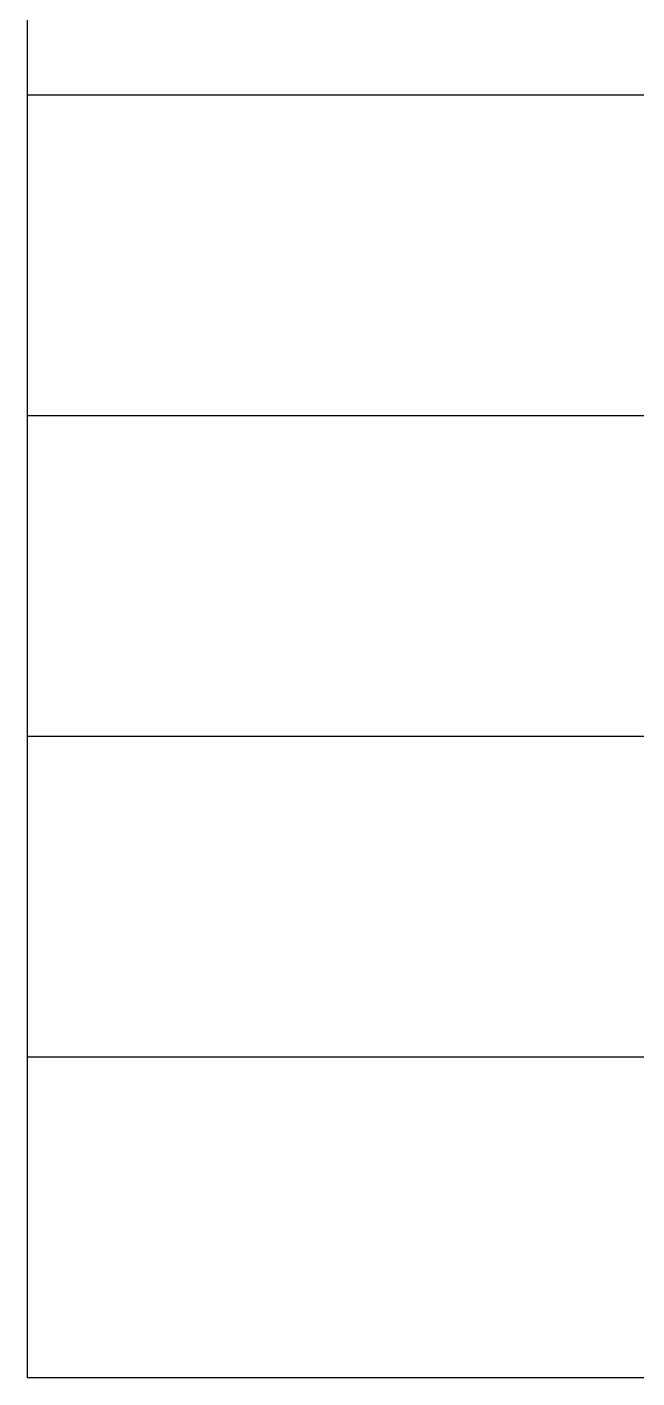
# Model space of a CAD drawing. Header units: millimetres. Extents: x 0 to 6044, y -1712 to 410.
# Drawn here: x 25 to 571, y -1712 to -503 of the extents above; entities that cross this region are included whole.
import ezdxf

# ---------------------------------------------------------------- set-up
doc = ezdxf.new("R2010")
doc.units = ezdxf.units.MM

msp = doc.modelspace()

# ---------------------------------------------------------------- linework, layer by layer
for p, q in [((25, 10), (25, -1711.973)), ((584, -564), (25, -564)), ((584, -851), (25, -851)), ((974, -1137.973), (25, -1137.973)), ((584, -1424.973), (25, -1424.973)), ((584, -1711.973), (25, -1711.973))]:
    msp.add_line(p, q)

doc.saveas('drawing.dxf')
